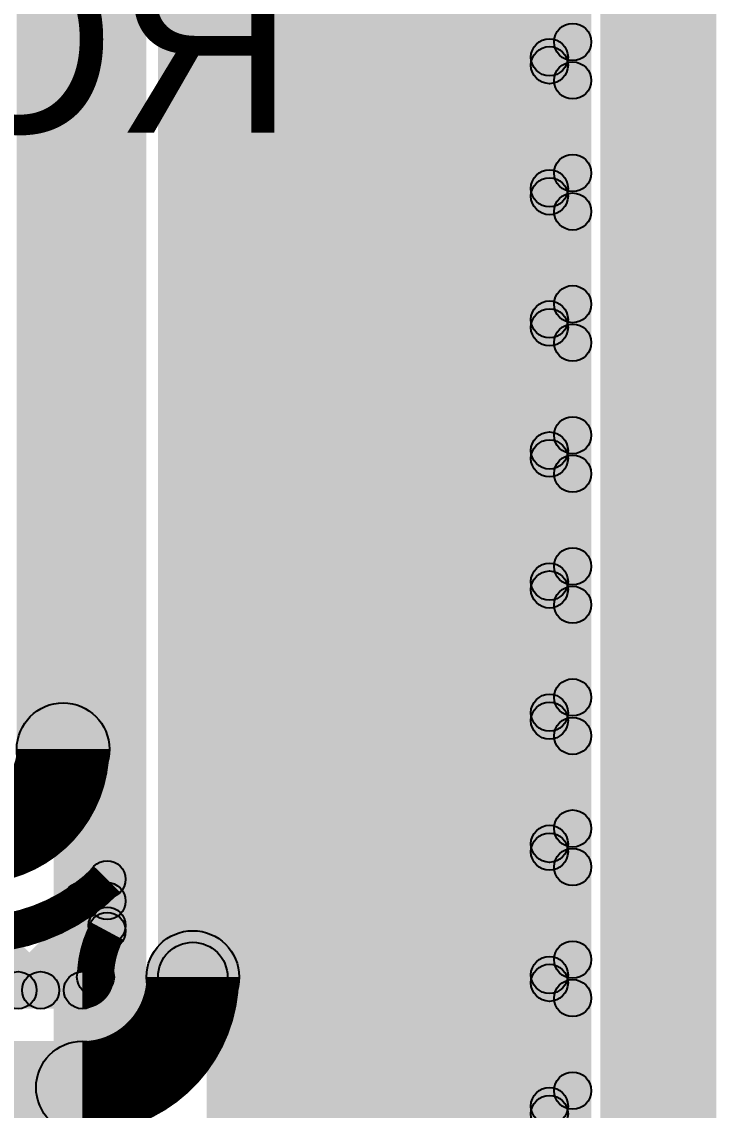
# Model space of a CAD drawing. Header units: millimetres. Extents: x 3.07 to 5.81, y 1.29 to 3.84.
# Drawn here: x 5.6411 to 5.791, y 2.5031 to 2.7379 of the extents above; entities that cross this region are included whole.
import ezdxf

# ---------------------------------------------------------------- set-up
doc = ezdxf.new("R2010")
doc.units = ezdxf.units.MM
doc.header["$MEASUREMENT"] = 0
for name, color, linetype in [('BottomLayer', 5, 'Continuous'), ('BottomOverlay', 54, 'Continuous'), ('TopLayer', 1, 'Continuous')]:
    doc.layers.add(name, color=color, linetype=linetype)

msp = doc.modelspace()

# ---------------------------------------------------------------- hatches: boundary and pattern name
at = {"layer": 'BottomLayer'}
for points in [[(5.764, 1.72081), (5.756, 1.72081), (5.756, 3.436), (5.764, 3.436)], [(5.791, 1.719), (5.771, 1.719), (5.771, 3.438), (5.791, 3.438)], [(5.6855, 2.53183), (5.6705, 2.53183), (5.6705, 3.31451), (5.6855, 3.31451)], [(5.66, 2.581), (5.64, 2.581), (5.64, 3.28752), (5.66, 3.28752)], [(5.724, 3.241), (5.744, 3.241), (5.744, 1.872), (5.724, 1.872)], [(5.751, 3.241), (5.759, 3.241), (5.759, 1.872), (5.751, 1.872)], [(5.715, 1.88518), (5.695, 1.88518), (5.695, 3.23517), (5.715, 3.23517)], [(5.75783, 2.72575), (5.75217, 2.73141), (5.75717, 2.73641), (5.76283, 2.73075)], [(5.75217, 2.72745), (5.75783, 2.73311), (5.76283, 2.72811), (5.75717, 2.72245)], [(5.75783, 2.69747), (5.75217, 2.70313), (5.75717, 2.70813), (5.76283, 2.70247)], [(5.75217, 2.69917), (5.75783, 2.70483), (5.76283, 2.69983), (5.75717, 2.69417)], [(5.75783, 2.66918), (5.75217, 2.67484), (5.75717, 2.67984), (5.76283, 2.67418)], [(5.75217, 2.67089), (5.75783, 2.67654), (5.76283, 2.67154), (5.75717, 2.66589)], [(5.75783, 2.6409), (5.75217, 2.64656), (5.75717, 2.65156), (5.76283, 2.6459)], [(5.75217, 2.6426), (5.75783, 2.64826), (5.76283, 2.64326), (5.75717, 2.6376)], [(5.75783, 2.61262), (5.75217, 2.61827), (5.75717, 2.62327), (5.76283, 2.61762)], [(5.75217, 2.61432), (5.75783, 2.61997), (5.76283, 2.61497), (5.75717, 2.60932)], [(5.75783, 2.58433), (5.75217, 2.58999), (5.75717, 2.59499), (5.76283, 2.58933)], [(5.75217, 2.58603), (5.75783, 2.59169), (5.76283, 2.58669), (5.75717, 2.58103)], [(5.75783, 2.55605), (5.75217, 2.5617), (5.75717, 2.5667), (5.76283, 2.56105)], [(5.75217, 2.55775), (5.75783, 2.56341), (5.76283, 2.55841), (5.75717, 2.55275)], [(5.6635, 2.54177), (5.6555, 2.54177), (5.6555, 2.55293), (5.6635, 2.55293)], [(5.6431, 2.52617), (5.63744, 2.53183), (5.65667, 2.55106), (5.66233, 2.5454)], [(5.65127, 2.54551), (5.65693, 2.55117), (5.66233, 2.54577), (5.65667, 2.54011)], [(5.63027, 2.53823), (5.63593, 2.54388), (5.64798, 2.53183), (5.64233, 2.52617)], [(5.75783, 2.52776), (5.75217, 2.53342), (5.75717, 2.53842), (5.76283, 2.53276)], [(5.75217, 2.52946), (5.75783, 2.53512), (5.76283, 2.53012), (5.75717, 2.52446)], [(5.29367, 2.525), (5.29367, 2.533), (5.65417, 2.533), (5.65417, 2.525)], [(5.116, 2.498), (5.116, 2.518), (5.65417, 2.518), (5.65417, 2.498)], [(5.75783, 2.49948), (5.75217, 2.50514), (5.75717, 2.51014), (5.76283, 2.50448)], [(5.75217, 2.50118), (5.75783, 2.50684), (5.76283, 2.50184), (5.75717, 2.49618)]]:
    msp.add_hatch(color=5, dxfattribs=at).paths.add_polyline_path(points)
h = msp.add_hatch(color=5, dxfattribs=at)
edge = h.paths.add_edge_path()
edge.add_arc((5.76, 2.73358), 0.004, 0, 360)
h = msp.add_hatch(color=5, dxfattribs=at)
edge = h.paths.add_edge_path()
edge.add_arc((5.755, 2.73028), 0.004, 0, 360)
h = msp.add_hatch(color=5, dxfattribs=at)
edge = h.paths.add_edge_path()
edge.add_arc((5.755, 2.72858), 0.004, 0, 360)
h = msp.add_hatch(color=5, dxfattribs=at)
edge = h.paths.add_edge_path()
edge.add_arc((5.76, 2.72528), 0.004, 0, 360)
h = msp.add_hatch(color=5, dxfattribs=at)
edge = h.paths.add_edge_path()
edge.add_arc((5.76, 2.7053), 0.004, 0, 360)
h = msp.add_hatch(color=5, dxfattribs=at)
edge = h.paths.add_edge_path()
edge.add_arc((5.755, 2.702), 0.004, 0, 360)
h = msp.add_hatch(color=5, dxfattribs=at)
edge = h.paths.add_edge_path()
edge.add_arc((5.755, 2.7003), 0.004, 0, 360)
h = msp.add_hatch(color=5, dxfattribs=at)
edge = h.paths.add_edge_path()
edge.add_arc((5.76, 2.697), 0.004, 0, 360)
h = msp.add_hatch(color=5, dxfattribs=at)
edge = h.paths.add_edge_path()
edge.add_arc((5.76, 2.67701), 0.004, 0, 360)
h = msp.add_hatch(color=5, dxfattribs=at)
edge = h.paths.add_edge_path()
edge.add_arc((5.755, 2.67371), 0.004, 0, 360)
h = msp.add_hatch(color=5, dxfattribs=at)
edge = h.paths.add_edge_path()
edge.add_arc((5.755, 2.67201), 0.004, 0, 360)
h = msp.add_hatch(color=5, dxfattribs=at)
edge = h.paths.add_edge_path()
edge.add_arc((5.76, 2.66871), 0.004, 0, 360)
h = msp.add_hatch(color=5, dxfattribs=at)
edge = h.paths.add_edge_path()
edge.add_arc((5.76, 2.64873), 0.004, 0, 360)
h = msp.add_hatch(color=5, dxfattribs=at)
edge = h.paths.add_edge_path()
edge.add_arc((5.755, 2.64543), 0.004, 0, 360)
h = msp.add_hatch(color=5, dxfattribs=at)
edge = h.paths.add_edge_path()
edge.add_arc((5.755, 2.64373), 0.004, 0, 360)
h = msp.add_hatch(color=5, dxfattribs=at)
edge = h.paths.add_edge_path()
edge.add_arc((5.76, 2.64043), 0.004, 0, 360)
h = msp.add_hatch(color=5, dxfattribs=at)
edge = h.paths.add_edge_path()
edge.add_arc((5.76, 2.62044), 0.004, 0, 360)
h = msp.add_hatch(color=5, dxfattribs=at)
edge = h.paths.add_edge_path()
edge.add_arc((5.755, 2.61715), 0.004, 0, 360)
h = msp.add_hatch(color=5, dxfattribs=at)
edge = h.paths.add_edge_path()
edge.add_arc((5.755, 2.61544), 0.004, 0, 360)
h = msp.add_hatch(color=5, dxfattribs=at)
edge = h.paths.add_edge_path()
edge.add_arc((5.76, 2.61215), 0.004, 0, 360)
h = msp.add_hatch(color=5, dxfattribs=at)
edge = h.paths.add_edge_path()
edge.add_arc((5.76, 2.59216), 0.004, 0, 360)
h = msp.add_hatch(color=5, dxfattribs=at)
edge = h.paths.add_edge_path()
edge.add_arc((5.755, 2.58886), 0.004, 0, 360)
h = msp.add_hatch(color=5, dxfattribs=at)
edge = h.paths.add_edge_path()
edge.add_arc((5.65, 2.581), 0.01, 0, 360)
h = msp.add_hatch(color=5, dxfattribs=at)
edge = h.paths.add_edge_path()
edge.add_arc((5.65, 2.581), 0.01, 0, 360)
h = msp.add_hatch(color=5, dxfattribs=at)
edge = h.paths.add_edge_path()
edge.add_arc((5.755, 2.58716), 0.004, 0, 360)
h = msp.add_hatch(color=5, dxfattribs=at)
edge = h.paths.add_edge_path()
edge.add_arc((5.76, 2.58386), 0.004, 0, 360)
h = msp.add_hatch(color=5, dxfattribs=at)
edge = h.paths.add_edge_path()
edge.add_arc((5.76, 2.56388), 0.004, 0, 360)
h = msp.add_hatch(color=5, dxfattribs=at)
edge = h.paths.add_edge_path()
edge.add_arc((5.755, 2.56058), 0.004, 0, 360)
h = msp.add_hatch(color=5, dxfattribs=at)
edge = h.paths.add_edge_path()
edge.add_arc((5.755, 2.55888), 0.004, 0, 360)
h = msp.add_hatch(color=5, dxfattribs=at)
edge = h.paths.add_edge_path()
edge.add_arc((5.76, 2.55558), 0.004, 0, 360)
h = msp.add_hatch(color=5, dxfattribs=at)
edge = h.paths.add_edge_path()
edge.add_arc((5.6595, 2.55293), 0.004, 0, 360)
h = msp.add_hatch(color=5, dxfattribs=at)
edge = h.paths.add_edge_path()
edge.add_arc((5.6595, 2.55293), 0.004, 0, 360)
h = msp.add_hatch(color=5, dxfattribs=at)
edge = h.paths.add_edge_path()
edge.add_arc((5.6541, 2.54834), 0.004, 0, 360)
h = msp.add_hatch(color=5, dxfattribs=at)
edge = h.paths.add_edge_path()
edge.add_arc((5.6595, 2.54823), 0.004, 0, 360)
h = msp.add_hatch(color=5, dxfattribs=at)
edge = h.paths.add_edge_path()
edge.add_arc((5.6595, 2.54294), 0.004, 0, 360)
h = msp.add_hatch(color=5, dxfattribs=at)
edge = h.paths.add_edge_path()
edge.add_arc((5.6595, 2.54177), 0.004, 0, 360)
h = msp.add_hatch(color=5, dxfattribs=at)
edge = h.paths.add_edge_path()
edge.add_arc((5.6595, 2.54177), 0.004, 0, 360)
h = msp.add_hatch(color=5, dxfattribs=at)
edge = h.paths.add_edge_path()
edge.add_arc((5.678, 2.53183), 0.01, 0, 360)
h = msp.add_hatch(color=5, dxfattribs=at)
edge = h.paths.add_edge_path()
edge.add_arc((5.678, 2.53183), 0.0075, 0, 360)
h = msp.add_hatch(color=5, dxfattribs=at)
edge = h.paths.add_edge_path()
edge.add_arc((5.76, 2.53559), 0.004, 0, 360)
h = msp.add_hatch(color=5, dxfattribs=at)
edge = h.paths.add_edge_path()
edge.add_arc((5.755, 2.53229), 0.004, 0, 360)
h = msp.add_hatch(color=5, dxfattribs=at)
edge = h.paths.add_edge_path()
edge.add_arc((5.657, 2.53183), 0.004, 0, 360)
h = msp.add_hatch(color=5, dxfattribs=at)
edge = h.paths.add_edge_path()
edge.add_arc((5.657, 2.53183), 0.004, 0, 360)
h = msp.add_hatch(color=5, dxfattribs=at)
edge = h.paths.add_edge_path()
edge.add_arc((5.755, 2.53059), 0.004, 0, 360)
h = msp.add_hatch(color=5, dxfattribs=at)
edge = h.paths.add_edge_path()
edge.add_arc((5.64027, 2.529), 0.004, 0, 360)
h = msp.add_hatch(color=5, dxfattribs=at)
edge = h.paths.add_edge_path()
edge.add_arc((5.64516, 2.529), 0.004, 0, 360)
h = msp.add_hatch(color=5, dxfattribs=at)
edge = h.paths.add_edge_path()
edge.add_arc((5.65417, 2.529), 0.004, 0, 360)
h = msp.add_hatch(color=5, dxfattribs=at)
edge = h.paths.add_edge_path()
edge.add_arc((5.65417, 2.529), 0.004, 0, 360)
h = msp.add_hatch(color=5, dxfattribs=at)
edge = h.paths.add_edge_path()
edge.add_arc((5.76, 2.52729), 0.004, 0, 360)
h = msp.add_hatch(color=5, dxfattribs=at)
edge = h.paths.add_edge_path()
edge.add_arc((5.65417, 2.508), 0.01, 0, 360)
h = msp.add_hatch(color=5, dxfattribs=at)
edge = h.paths.add_edge_path()
edge.add_arc((5.65417, 2.508), 0.01, 0, 360)
h = msp.add_hatch(color=5, dxfattribs=at)
edge = h.paths.add_edge_path()
edge.add_arc((5.76, 2.50731), 0.004, 0, 360)
h = msp.add_hatch(color=5, dxfattribs=at)
edge = h.paths.add_edge_path()
edge.add_arc((5.755, 2.50401), 0.004, 0, 360)
h = msp.add_hatch(color=5, dxfattribs=at)
edge = h.paths.add_edge_path()
edge.add_arc((5.755, 2.50231), 0.004, 0, 360)
at = {"layer": 'TopLayer'}
for points in [[(5.786, 1.81727), (5.766, 1.81727), (5.766, 3.43268), (5.786, 3.43268)], [(5.757, 1.83362), (5.737, 1.83362), (5.737, 3.134), (5.757, 3.134)], [(5.73, 2.02418), (5.71, 2.02418), (5.71, 3.08151), (5.73, 3.08151)], [(5.701, 2.061), (5.681, 2.061), (5.681, 2.98268), (5.701, 2.98268)], [(5.668, 2.117), (5.648, 2.117), (5.648, 2.855), (5.668, 2.855)]]:
    msp.add_hatch(color=1, dxfattribs=at).paths.add_polyline_path(points)

# ---------------------------------------------------------------- linework, layer by layer
at = {"layer": 'BottomLayer'}
for points, const_width in [([(5.65, 2.581, -0.414214), (5.631, 2.562)], 0.02), ([(5.6595, 2.55293, -0.200903), (5.631, 2.541)], 0.008), ([(5.657, 2.53183, -0.123859), (5.6595, 2.54177)], 0.008), ([(5.678, 2.53183, -0.414214), (5.65417, 2.508)], 0.02), ([(5.657, 2.53183, -0.414214), (5.65417, 2.529)], 0.008)]:
    msp.add_lwpolyline(points, format="xyb", dxfattribs=dict(at, const_width=const_width))
for centre, radius in [((5.76, 2.73358), 0.004), ((5.755, 2.73028), 0.004), ((5.755, 2.72858), 0.004), ((5.76, 2.72528), 0.004), ((5.76, 2.7053), 0.004), ((5.755, 2.702), 0.004), ((5.755, 2.7003), 0.004), ((5.76, 2.697), 0.004), ((5.76, 2.67701), 0.004), ((5.755, 2.67371), 0.004), ((5.755, 2.67201), 0.004), ((5.76, 2.66871), 0.004), ((5.76, 2.64873), 0.004), ((5.755, 2.64543), 0.004), ((5.755, 2.64373), 0.004), ((5.76, 2.64043), 0.004), ((5.76, 2.62044), 0.004), ((5.755, 2.61715), 0.004), ((5.755, 2.61544), 0.004), ((5.76, 2.61215), 0.004), ((5.76, 2.59216), 0.004), ((5.755, 2.58886), 0.004), ((5.65, 2.581), 0.01), ((5.65, 2.581), 0.01), ((5.755, 2.58716), 0.004), ((5.76, 2.58386), 0.004), ((5.76, 2.56388), 0.004), ((5.755, 2.56058), 0.004), ((5.755, 2.55888), 0.004), ((5.76, 2.55558), 0.004), ((5.6595, 2.55293), 0.004), ((5.6595, 2.55293), 0.004), ((5.6541, 2.54834), 0.004), ((5.6595, 2.54823), 0.004), ((5.6595, 2.54294), 0.004), ((5.6595, 2.54177), 0.004), ((5.6595, 2.54177), 0.004), ((5.678, 2.53183), 0.01), ((5.678, 2.53183), 0.0075), ((5.76, 2.53559), 0.004), ((5.755, 2.53229), 0.004), ((5.657, 2.53183), 0.004), ((5.657, 2.53183), 0.004), ((5.755, 2.53059), 0.004), ((5.64027, 2.529), 0.004), ((5.64516, 2.529), 0.004), ((5.65417, 2.529), 0.004), ((5.65417, 2.529), 0.004), ((5.76, 2.52729), 0.004), ((5.65417, 2.508), 0.01), ((5.65417, 2.508), 0.01), ((5.76, 2.50731), 0.004), ((5.755, 2.50401), 0.004), ((5.755, 2.50231), 0.004)]:
    msp.add_circle(centre, radius, dxfattribs=at)

# ---------------------------------------------------------------- texts
at = {"layer": 'BottomOverlay', "text_generation_flag": 2}
msp.add_text('RC3', height=0.04, dxfattribs=at).set_placement((5.7, 2.714))

doc.saveas('drawing.dxf')
